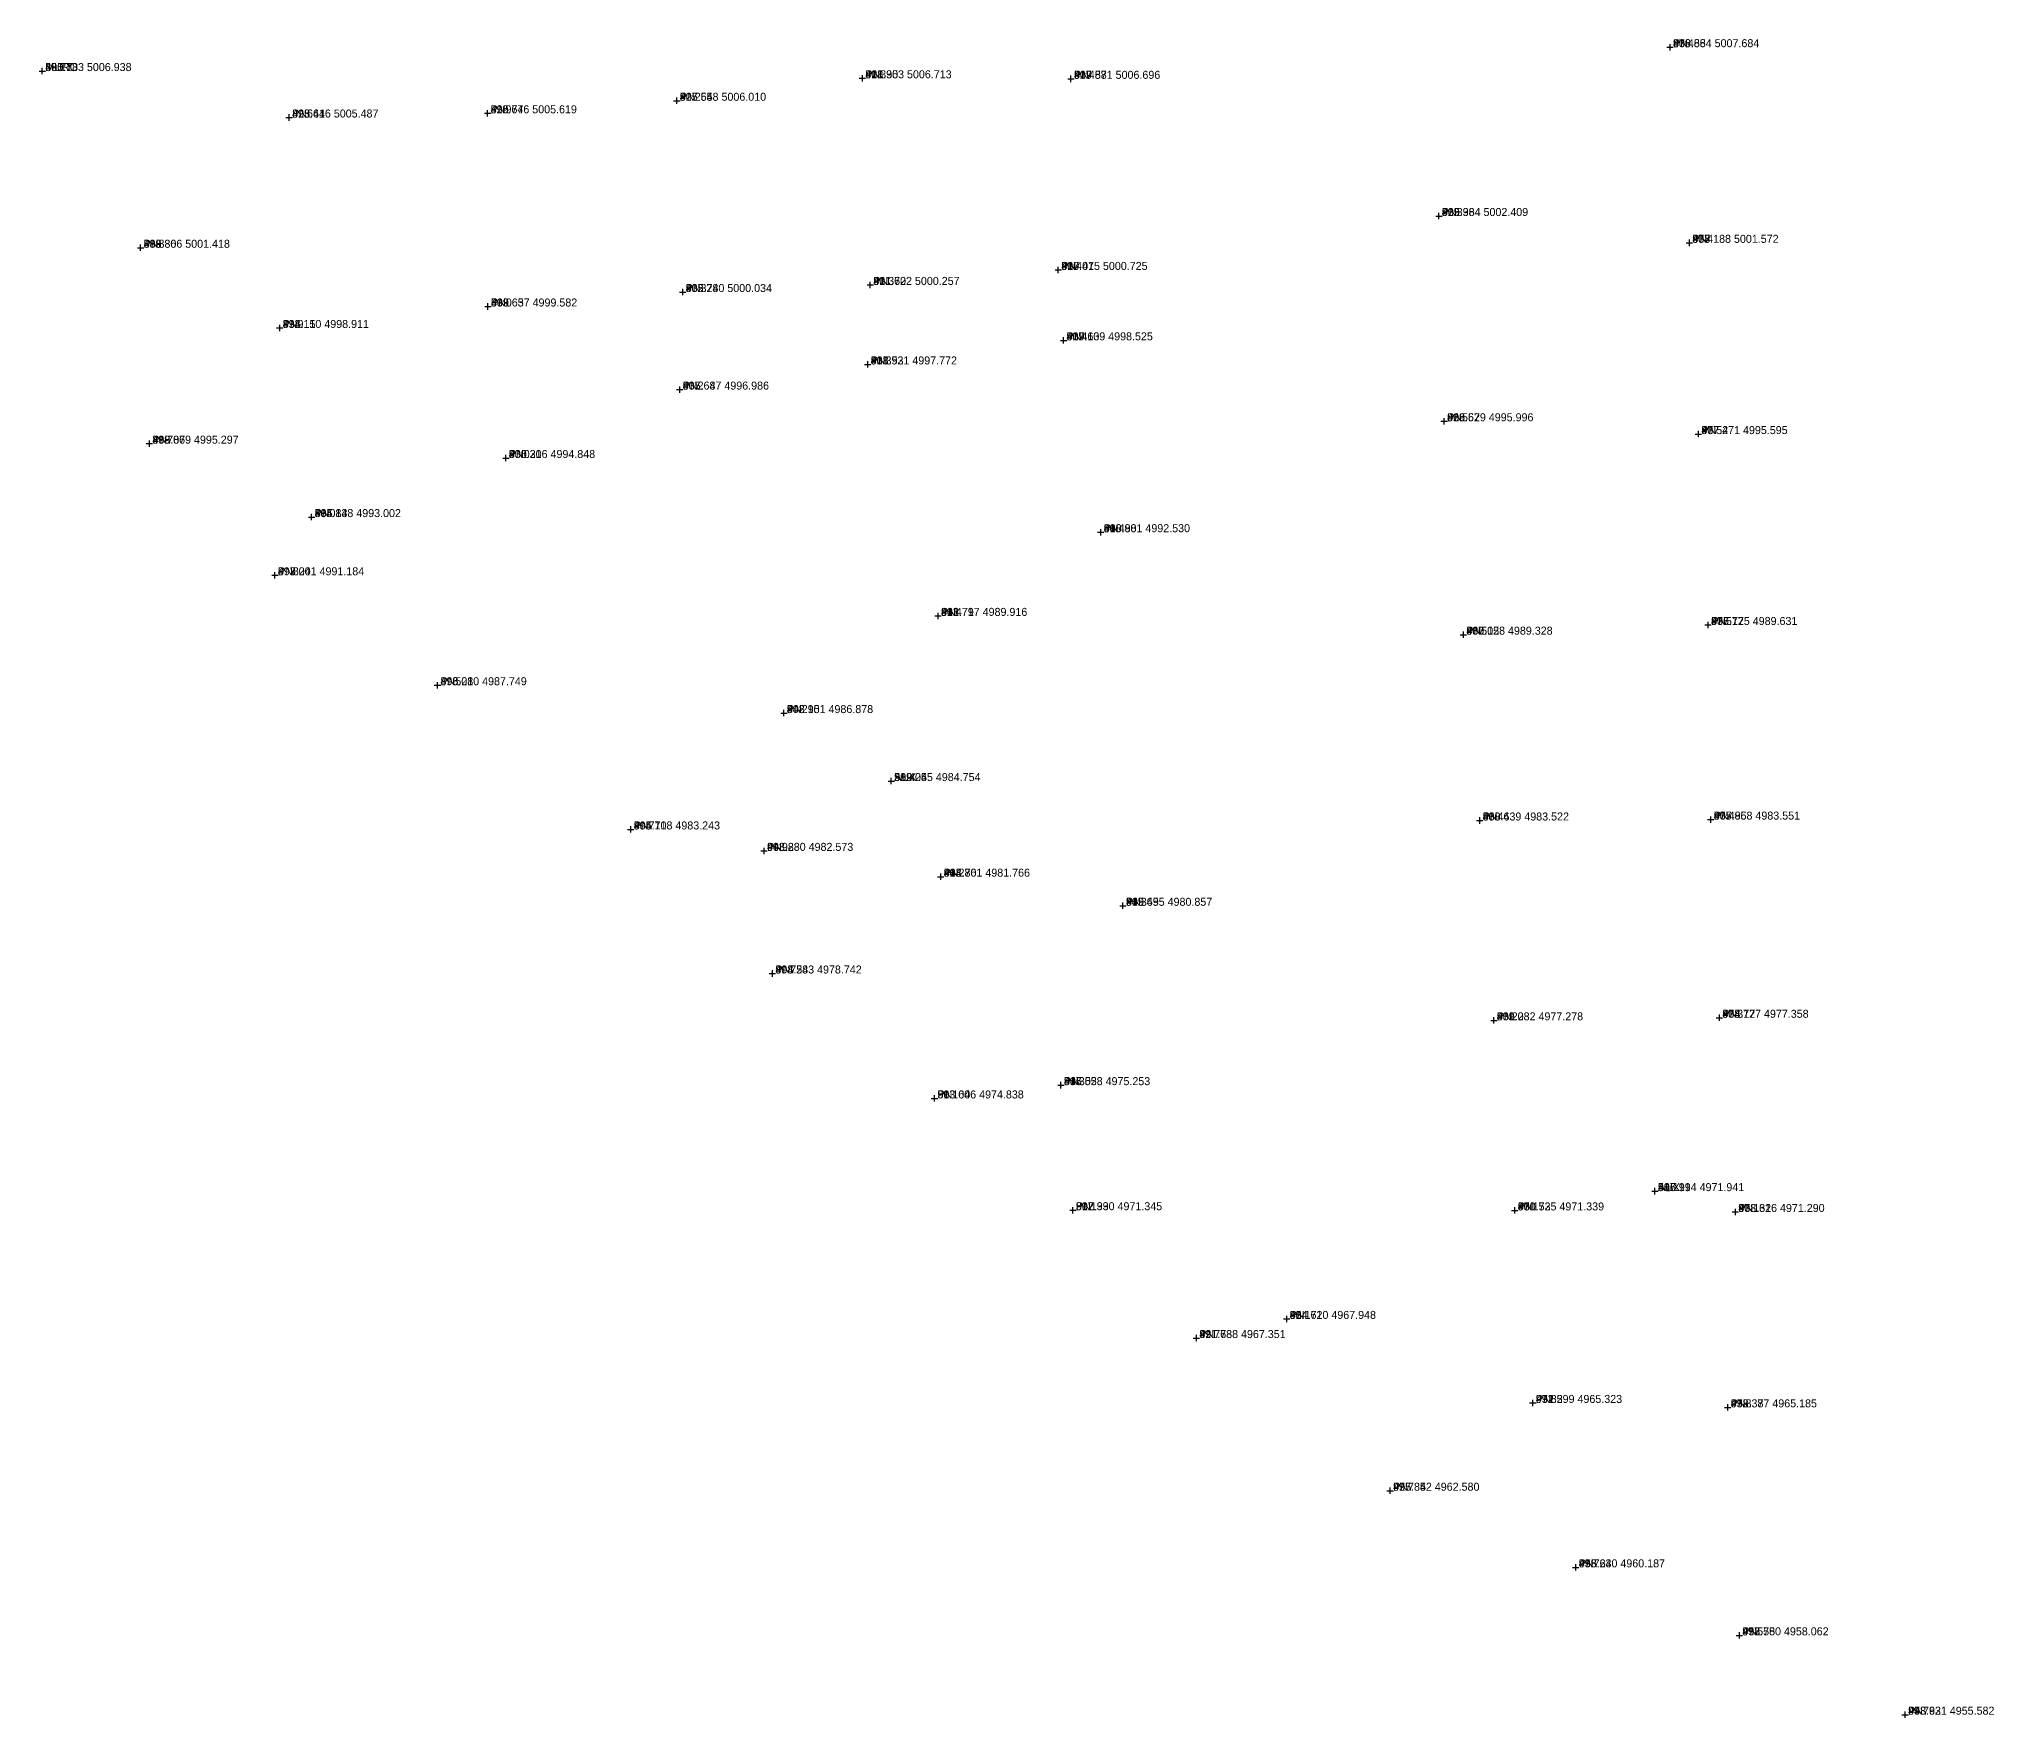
# Model space of a CAD drawing. Extents: x 886 to 1008, y 4909 to 5108.
# Drawn here: x 885.6 to 946.7, y 4955.5 to 5007.9 of the extents above; entities that cross this region are included whole.
import ezdxf

# ---------------------------------------------------------------- set-up
doc = ezdxf.new("R2010")
doc.units = 0
doc.linetypes.add('1', pattern=[0])
doc.layers.get('0').update_dxf_attribs({"linetype": '1'})
doc.styles.add('STD', font='txt')

# ---------------------------------------------------------------- blocks, each defined once
blk = doc.blocks.new('CROSS')
at = {"color": 0}
for p, q in [((-50, 0), (50, 0)), ((0, -50), (0, 50))]:
    blk.add_line(p, q, dxfattribs=at)

msp = doc.modelspace()

# ---------------------------------------------------------------- block references
at = {"layer": 'POINT', "color": 2, "xscale": 0.002, "yscale": 0.002, "zscale": 0.002}
for p in [(936.5845, 5007.6838, 50.4854), (885.7335, 5006.9384, 49.2178), (911.3535, 5006.7126, 50.39), (917.8708, 5006.6958, 50.4582), (905.5578, 5006.0101, 50.2643), (893.4465, 5005.4874, 49.6606), (899.646, 5005.6193, 49.9774), (929.3638, 5002.4093, 50.3983), (937.1882, 5001.5716, 50.418), (888.8057, 5001.4177, 49.8364), (917.4747, 5000.725, 50.4008), (905.7402, 5000.0335, 50.3277), (911.6018, 5000.2567, 50.3722), (899.6569, 4999.5823, 50.0631), (893.1495, 4998.911, 49.9107), (917.6391, 4998.5249, 50.4101), (911.5205, 4997.7722, 50.3935), (905.6475, 4996.986, 50.2676), (929.5295, 4995.9962, 50.5669), (937.4707, 4995.5955, 50.5265), (889.0787, 4995.2967, 49.7857), (900.2162, 4994.8483, 50.0296), (894.1485, 4993.0025, 50.0833), (918.8008, 4992.53, 50.4979), (893.0006, 4991.1839, 49.8243), (913.7171, 4989.9157, 50.4788), (930.1284, 4989.3284, 50.5049), (937.7753, 4989.6307, 50.5124), (898.08, 4987.7492, 49.5209), (908.9013, 4986.878, 50.2154), (912.2546, 4984.754, 50.4038), (904.1178, 4983.2428, 49.7704), (930.6386, 4983.5221, 50.443), (937.8584, 4983.5506, 50.496), (908.2804, 4982.5732, 49.9833), (913.8009, 4981.7661, 50.276), (919.495, 4980.8569, 50.3647), (908.5435, 4978.7418, 49.7283), (931.0816, 4977.2776, 50.2233), (938.1266, 4977.3581, 50.3771), (917.5577, 4975.2527, 50.3019), (913.6064, 4974.8378, 50.1038), (936.1143, 4971.941, 50.1993), (917.9304, 4971.3453, 50.1393), (931.7352, 4971.3386, 50.1524), (938.6256, 4971.2902, 50.1313), (924.6103, 4967.9484, 50.1716), (921.7882, 4967.3509, 49.763), (932.2995, 4965.3234, 49.8593), (938.3866, 4965.1854, 49.8371), (927.8425, 4962.5803, 49.785), (933.6401, 4960.1866, 49.7226), (938.7503, 4958.0618, 49.5582), (943.9313, 4955.5821, 49.7624)]:
    msp.add_blockref('CROSS', p, dxfattribs=at)

# ---------------------------------------------------------------- texts
at = {"layer": 'CO_ORDS', "color": 3, "style": 'STD'}
for s, p in [(' 936.584 5007.684', (936.5845, 5007.6838, 50.4854)), (' 885.733 5006.938', (885.7335, 5006.9384, 49.2178)), (' 911.353 5006.713', (911.3535, 5006.7126, 50.39)), (' 917.871 5006.696', (917.8708, 5006.6958, 50.4582)), (' 899.646 5005.619', (899.646, 5005.6193, 49.9774)), (' 905.558 5006.010', (905.5578, 5006.0101, 50.2643)), (' 893.446 5005.487', (893.4465, 5005.4874, 49.6606)), (' 929.364 5002.409', (929.3638, 5002.4093, 50.3983)), (' 888.806 5001.418', (888.8057, 5001.4177, 49.8364)), (' 937.188 5001.572', (937.1882, 5001.5716, 50.418)), (' 911.602 5000.257', (911.6018, 5000.2567, 50.3722)), (' 917.475 5000.725', (917.4747, 5000.725, 50.4008)), (' 899.657 4999.582', (899.6569, 4999.5823, 50.0631)), (' 905.740 5000.034', (905.7402, 5000.0335, 50.3277)), (' 893.150 4998.911', (893.1495, 4998.911, 49.9107)), (' 917.639 4998.525', (917.6391, 4998.5249, 50.4101)), (' 911.521 4997.772', (911.5205, 4997.7722, 50.3935)), (' 905.647 4996.986', (905.6475, 4996.986, 50.2676)), (' 929.529 4995.996', (929.5295, 4995.9962, 50.5669)), (' 889.079 4995.297', (889.0787, 4995.2967, 49.7857)), (' 937.471 4995.595', (937.4707, 4995.5955, 50.5265)), (' 900.216 4994.848', (900.2162, 4994.8483, 50.0296)), (' 894.148 4993.002', (894.1485, 4993.0025, 50.0833)), (' 918.801 4992.530', (918.8008, 4992.53, 50.4979)), (' 893.001 4991.184', (893.0006, 4991.1839, 49.8243)), (' 913.717 4989.916', (913.7171, 4989.9157, 50.4788)), (' 930.128 4989.328', (930.1284, 4989.3284, 50.5049)), (' 937.775 4989.631', (937.7753, 4989.6307, 50.5124)), (' 898.080 4987.749', (898.08, 4987.7492, 49.5209)), (' 908.901 4986.878', (908.9013, 4986.878, 50.2154)), (' 912.255 4984.754', (912.2546, 4984.754, 50.4038)), (' 904.118 4983.243', (904.1178, 4983.2428, 49.7704)), (' 930.639 4983.522', (930.6386, 4983.5221, 50.443)), (' 937.858 4983.551', (937.8584, 4983.5506, 50.496)), (' 908.280 4982.573', (908.2804, 4982.5732, 49.9833)), (' 913.801 4981.766', (913.8009, 4981.7661, 50.276)), (' 919.495 4980.857', (919.495, 4980.8569, 50.3647)), (' 908.543 4978.742', (908.5435, 4978.7418, 49.7283)), (' 931.082 4977.278', (931.0816, 4977.2776, 50.2233)), (' 938.127 4977.358', (938.1266, 4977.3581, 50.3771)), (' 917.558 4975.253', (917.5577, 4975.2527, 50.3019)), (' 913.606 4974.838', (913.6064, 4974.8378, 50.1038)), (' 936.114 4971.941', (936.1143, 4971.941, 50.1993)), (' 917.930 4971.345', (917.9304, 4971.3453, 50.1393)), (' 931.735 4971.339', (931.7352, 4971.3386, 50.1524)), (' 938.626 4971.290', (938.6256, 4971.2902, 50.1313)), (' 924.610 4967.948', (924.6103, 4967.9484, 50.1716)), (' 921.788 4967.351', (921.7882, 4967.3509, 49.763)), (' 932.299 4965.323', (932.2995, 4965.3234, 49.8593)), (' 938.387 4965.185', (938.3866, 4965.1854, 49.8371)), (' 927.842 4962.580', (927.8425, 4962.5803, 49.785)), (' 933.640 4960.187', (933.6401, 4960.1866, 49.7226)), (' 938.750 4958.062', (938.7503, 4958.0618, 49.5582)), (' 943.931 4955.582', (943.9313, 4955.5821, 49.7624))]:
    msp.add_text(s, height=0.25, dxfattribs=at).set_placement(p)
at = {"layer": 'CODE', "color": 3, "style": 'STD'}
for s, p in [(' PN', (936.5845, 5007.6838, 50.4854)), (' MURO', (885.7335, 5006.9384, 49.2178)), (' PN', (911.3535, 5006.7126, 50.39)), (' PN', (917.8708, 5006.6958, 50.4582)), (' PN', (905.5578, 5006.0101, 50.2643)), (' PN', (893.4465, 5005.4874, 49.6606)), (' PN', (899.646, 5005.6193, 49.9774)), (' PN', (929.3638, 5002.4093, 50.3983)), (' PN', (888.8057, 5001.4177, 49.8364)), (' PN', (937.1882, 5001.5716, 50.418)), (' PN', (911.6018, 5000.2567, 50.3722)), (' PN', (917.4747, 5000.725, 50.4008)), (' PN', (899.6569, 4999.5823, 50.0631)), (' PN', (905.7402, 5000.0335, 50.3277)), (' PN', (893.1495, 4998.911, 49.9107)), (' PN', (917.6391, 4998.5249, 50.4101)), (' PN', (911.5205, 4997.7722, 50.3935)), (' PN', (905.6475, 4996.986, 50.2676)), (' PN', (929.5295, 4995.9962, 50.5669)), (' PN', (889.0787, 4995.2967, 49.7857)), (' PN', (937.4707, 4995.5955, 50.5265)), (' PN', (900.2162, 4994.8483, 50.0296)), (' PN', (894.1485, 4993.0025, 50.0833)), (' PN', (918.8008, 4992.53, 50.4979)), (' PN', (893.0006, 4991.1839, 49.8243)), (' PN', (913.7171, 4989.9157, 50.4788)), (' PN', (930.1284, 4989.3284, 50.5049)), (' PN', (937.7753, 4989.6307, 50.5124)), (' PN', (898.08, 4987.7492, 49.5209)), (' PN', (908.9013, 4986.878, 50.2154)), (' AUX', (912.2546, 4984.754, 50.4038)), (' PN', (904.1178, 4983.2428, 49.7704)), (' PN', (930.6386, 4983.5221, 50.443)), (' PN', (937.8584, 4983.5506, 50.496)), (' PN', (908.2804, 4982.5732, 49.9833)), (' PN', (913.8009, 4981.7661, 50.276)), (' PN', (919.495, 4980.8569, 50.3647)), (' PN', (908.5435, 4978.7418, 49.7283)), (' PN', (931.0816, 4977.2776, 50.2233)), (' PN', (938.1266, 4977.3581, 50.3771)), (' PN', (917.5577, 4975.2527, 50.3019)), (' PN', (913.6064, 4974.8378, 50.1038)), (' AUX', (936.1143, 4971.941, 50.1993)), (' PN', (917.9304, 4971.3453, 50.1393)), (' PN', (931.7352, 4971.3386, 50.1524)), (' PN', (938.6256, 4971.2902, 50.1313)), (' PN', (924.6103, 4967.9484, 50.1716)), (' PN', (921.7882, 4967.3509, 49.763)), (' PN', (932.2995, 4965.3234, 49.8593)), (' PN', (938.3866, 4965.1854, 49.8371)), (' PN', (927.8425, 4962.5803, 49.785)), (' PN', (933.6401, 4960.1866, 49.7226)), (' PN', (938.7503, 4958.0618, 49.5582)), (' PN', (943.9313, 4955.5821, 49.7624))]:
    msp.add_text(s, height=0.25, dxfattribs=at).set_placement(p)
at = {"layer": 'HEIGHT', "color": 3, "style": 'STD'}
for s, p in [(' 50.485', (936.5845, 5007.6838, 50.4854)), (' 49.218', (885.7335, 5006.9384, 49.2178)), (' 50.390', (911.3535, 5006.7126, 50.39)), (' 50.458', (917.8708, 5006.6958, 50.4582)), (' 49.977', (899.646, 5005.6193, 49.9774)), (' 50.264', (905.5578, 5006.0101, 50.2643)), (' 49.661', (893.4465, 5005.4874, 49.6606)), (' 50.398', (929.3638, 5002.4093, 50.3983)), (' 49.836', (888.8057, 5001.4177, 49.8364)), (' 50.418', (937.1882, 5001.5716, 50.418)), (' 50.372', (911.6018, 5000.2567, 50.3722)), (' 50.401', (917.4747, 5000.725, 50.4008)), (' 50.063', (899.6569, 4999.5823, 50.0631)), (' 50.328', (905.7402, 5000.0335, 50.3277)), (' 49.911', (893.1495, 4998.911, 49.9107)), (' 50.410', (917.6391, 4998.5249, 50.4101)), (' 50.393', (911.5205, 4997.7722, 50.3935)), (' 50.268', (905.6475, 4996.986, 50.2676)), (' 50.567', (929.5295, 4995.9962, 50.5669)), (' 49.786', (889.0787, 4995.2967, 49.7857)), (' 50.527', (937.4707, 4995.5955, 50.5265)), (' 50.030', (900.2162, 4994.8483, 50.0296)), (' 50.083', (894.1485, 4993.0025, 50.0833)), (' 50.498', (918.8008, 4992.53, 50.4979)), (' 49.824', (893.0006, 4991.1839, 49.8243)), (' 50.479', (913.7171, 4989.9157, 50.4788)), (' 50.505', (930.1284, 4989.3284, 50.5049)), (' 50.512', (937.7753, 4989.6307, 50.5124)), (' 49.521', (898.08, 4987.7492, 49.5209)), (' 50.215', (908.9013, 4986.878, 50.2154)), (' 50.404', (912.2546, 4984.754, 50.4038)), (' 49.770', (904.1178, 4983.2428, 49.7704)), (' 50.443', (930.6386, 4983.5221, 50.443)), (' 50.496', (937.8584, 4983.5506, 50.496)), (' 49.983', (908.2804, 4982.5732, 49.9833)), (' 50.276', (913.8009, 4981.7661, 50.276)), (' 50.365', (919.495, 4980.8569, 50.3647)), (' 49.728', (908.5435, 4978.7418, 49.7283)), (' 50.223', (931.0816, 4977.2776, 50.2233)), (' 50.377', (938.1266, 4977.3581, 50.3771)), (' 50.302', (917.5577, 4975.2527, 50.3019)), (' 50.104', (913.6064, 4974.8378, 50.1038)), (' 50.199', (936.1143, 4971.941, 50.1993)), (' 50.139', (917.9304, 4971.3453, 50.1393)), (' 50.152', (931.7352, 4971.3386, 50.1524)), (' 50.131', (938.6256, 4971.2902, 50.1313)), (' 50.172', (924.6103, 4967.9484, 50.1716)), (' 49.763', (921.7882, 4967.3509, 49.763)), (' 49.859', (932.2995, 4965.3234, 49.8593)), (' 49.837', (938.3866, 4965.1854, 49.8371)), (' 49.785', (927.8425, 4962.5803, 49.785)), (' 49.723', (933.6401, 4960.1866, 49.7226)), (' 49.558', (938.7503, 4958.0618, 49.5582)), (' 49.762', (943.9313, 4955.5821, 49.7624))]:
    msp.add_text(s, height=0.25, dxfattribs=at).set_placement(p)
at = {"layer": 'PT_ID', "color": 3, "style": 'STD'}
for s, p in [(' 479', (936.5845, 5007.6838, 50.4854)), (' 400', (885.7335, 5006.9384, 49.2178)), (' 428', (911.3535, 5006.7126, 50.39)), (' 429', (917.8708, 5006.6958, 50.4582)), (' 426', (899.646, 5005.6193, 49.9774)), (' 427', (905.5578, 5006.0101, 50.2643)), (' 425', (893.4465, 5005.4874, 49.6606)), (' 465', (929.3638, 5002.4093, 50.3983)), (' 399', (888.8057, 5001.4177, 49.8364)), (' 478', (937.1882, 5001.5716, 50.418)), (' 431', (911.6018, 5000.2567, 50.3722)), (' 430', (917.4747, 5000.725, 50.4008)), (' 433', (899.6569, 4999.5823, 50.0631)), (' 432', (905.7402, 5000.0335, 50.3277)), (' 434', (893.1495, 4998.911, 49.9107)), (' 439', (917.6391, 4998.5249, 50.4101)), (' 438', (911.5205, 4997.7722, 50.3935)), (' 437', (905.6475, 4996.986, 50.2676)), (' 466', (929.5295, 4995.9962, 50.5669)), (' 398', (889.0787, 4995.2967, 49.7857)), (' 477', (937.4707, 4995.5955, 50.5265)), (' 436', (900.2162, 4994.8483, 50.0296)), (' 435', (894.1485, 4993.0025, 50.0833)), (' 440', (918.8008, 4992.53, 50.4979)), (' 397', (893.0006, 4991.1839, 49.8243)), (' 441', (913.7171, 4989.9157, 50.4788)), (' 467', (930.1284, 4989.3284, 50.5049)), (' 476', (937.7753, 4989.6307, 50.5124)), (' 396', (898.08, 4987.7492, 49.5209)), (' 442', (908.9013, 4986.878, 50.2154)), (' 389', (912.2546, 4984.754, 50.4038)), (' 395', (904.1178, 4983.2428, 49.7704)), (' 468', (930.6386, 4983.5221, 50.443)), (' 475', (937.8584, 4983.5506, 50.496)), (' 443', (908.2804, 4982.5732, 49.9833)), (' 444', (913.8009, 4981.7661, 50.276)), (' 445', (919.495, 4980.8569, 50.3647)), (' 394', (908.5435, 4978.7418, 49.7283)), (' 469', (931.0816, 4977.2776, 50.2233)), (' 474', (938.1266, 4977.3581, 50.3771)), (' 446', (917.5577, 4975.2527, 50.3019)), (' 393', (913.6064, 4974.8378, 50.1038)), (' 447', (936.1143, 4971.941, 50.1993)), (' 392', (917.9304, 4971.3453, 50.1393)), (' 470', (931.7352, 4971.3386, 50.1524)), (' 473', (938.6256, 4971.2902, 50.1313)), (' 454', (924.6103, 4967.9484, 50.1716)), (' 391', (921.7882, 4967.3509, 49.763)), (' 471', (932.2995, 4965.3234, 49.8593)), (' 472', (938.3866, 4965.1854, 49.8371)), (' 455', (927.8425, 4962.5803, 49.785)), (' 456', (933.6401, 4960.1866, 49.7226)), (' 457', (938.7503, 4958.0618, 49.5582)), (' 458', (943.9313, 4955.5821, 49.7624))]:
    msp.add_text(s, height=0.25, dxfattribs=at).set_placement(p)

doc.saveas('drawing.dxf')
